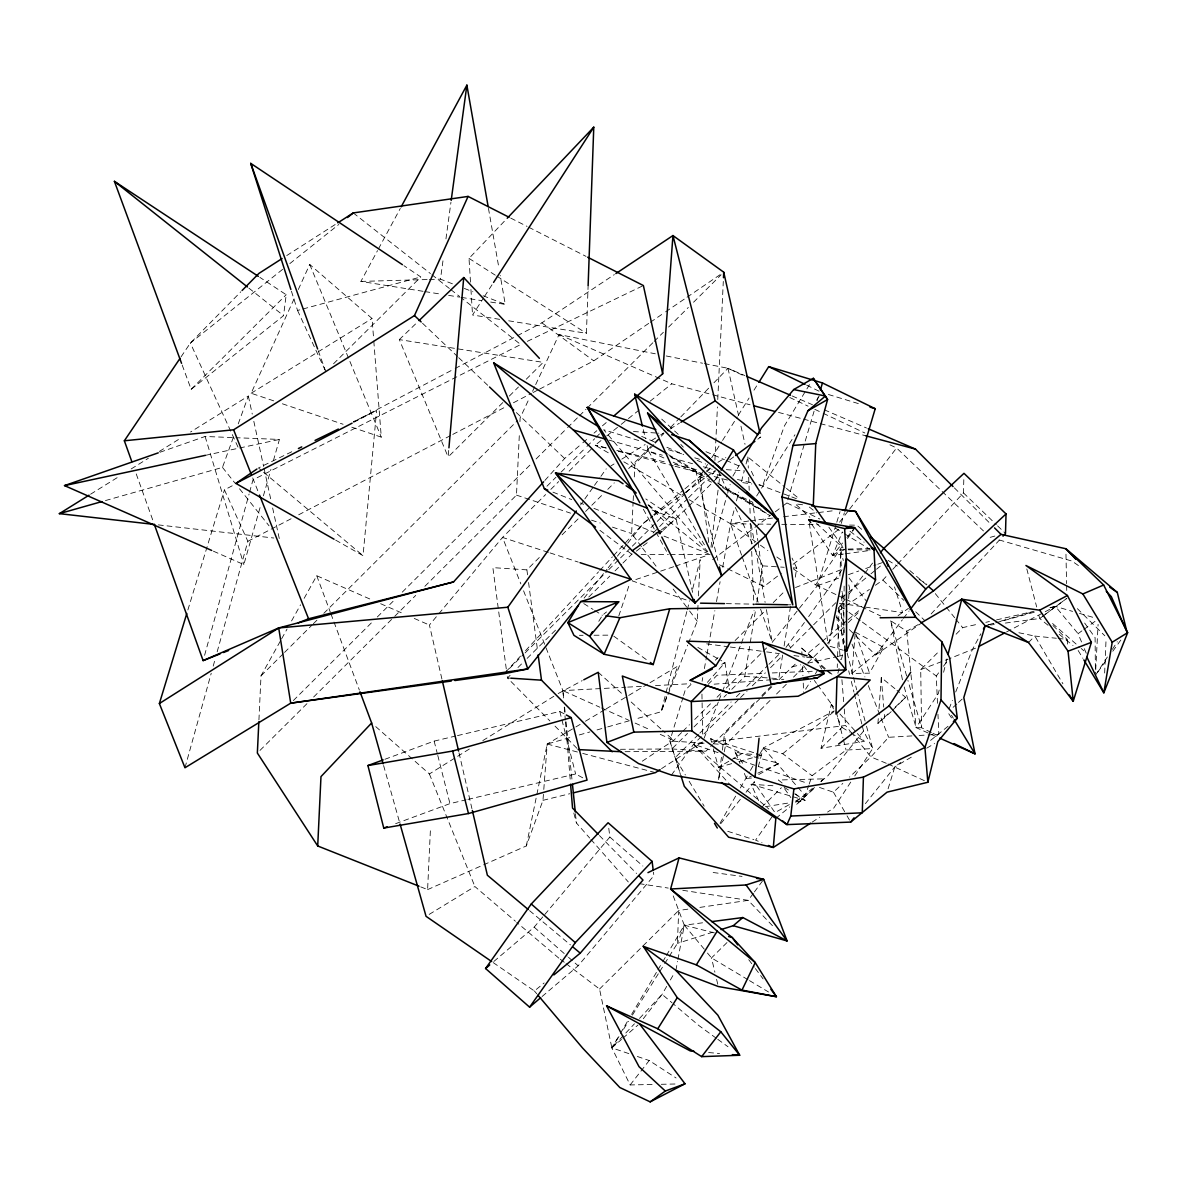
<?xml version="1.0" encoding="UTF-8"?>
<svg xmlns="http://www.w3.org/2000/svg" width="1187" height="1187" viewBox="0 0 1187 1187"><rect width="100%" height="100%" fill="white"/><g stroke="black" fill="none" stroke-linecap="round" stroke-linejoin="round"><path stroke-width="0.75" stroke-dasharray="5 3.75" d="M843.645 643.606L844.15 584.345M843.23 644.274L841.197 630.149L842.013 591.319M897.728 563.988L963.443 492.887L963.889 476.892M837.265 667.539L837.369 663.874M837.592 656.559L839.046 607.15M839.966 576.036L840.663 552.252L844.447 549.166M508.689 320.802L586.423 333.31L588.129 285.459M687.837 909.153L678.697 910.488L677.406 943.353L668.607 957.39M1104.652 673.029L1106.076 638.888M258.929 719.96L261.006 675.863L280.77 640.327M420.732 886.882L427.602 889.612L430.495 828.051M424.872 586.304L516.479 495.127L519.342 434.501M519.951 421.637L520.114 417.958L529.461 397.942M641.47 546.688L631.632 533.527L633.086 502.487M633.175 500.662L633.443 495.187M634.303 476.937L634.897 464.162L654.022 444.457M688.386 643.428L697.244 621.231L697.674 612.18M697.763 610.37L698.104 603.13M698.446 595.889L700.152 559.67L691.887 591.868M714.915 460.467L717.423 406.933M717.764 399.544L723.298 281.423M1095.72 669.839L1098.094 624.362M848.66 598.545L849.417 587.476L848.601 583.885M891.214 711.666L877.935 723.387L878.469 716.058M879.003 708.743L881.273 677.599L895.591 689.202M427.602 889.612L526.316 845.945L542.978 800.335L543.661 791.254M543.794 789.444L547.207 744.026L574.271 727.883M855.263 632.122L883.647 647.449L869.552 673.163L851.925 673.459L855.115 633.917M502.828 402.556L448.137 456.98L448.775 449.65M335.669 540.115L363.029 555.664L376.65 410.435L353.34 421.771M711.013 547.177L718.595 485.795M718.818 483.984L719.93 474.948M182.19 365.062L191.152 389.336L283.559 315.653L286.201 294.732L259.879 277.372M721.444 757.276L718.432 780.586L723.862 753.626M722.379 750.095L724.471 733.952L760.793 697.808M452.41 283.797L440.481 279.153L443.211 259.018M445.956 238.884L450.941 202.28M731.756 689.365L744.768 676.412L755.659 609.361M756.846 602.121L762.722 565.873L753.33 545.857M782.619 655.076L778.806 678.638L771.639 678.163M784.103 646.01L790.868 604.331M795.275 577.164L796.744 568.098L792.055 558.083M702.096 681.264L702.749 677.643M704.381 668.593L706.666 655.921M706.992 654.111L714.856 610.667M716.488 601.616L720.094 581.689M722.705 567.208L730.554 523.764L734.664 507.947M675.878 970.402L677.554 961.351M677.896 959.556L684.291 925.192L672.569 894.182M724.233 751.831L725.672 744.635L724.471 733.952M526.316 845.945L547.207 744.026L572.119 736.964M828.823 644.066L831.761 629.822M839.906 713.951L864.388 741.341L821.033 748.255L831.345 704.366L833.793 707.096M939.184 690.062L938.309 693.623L916.112 727.631L937.997 737.379M943.606 672.257L947.152 657.999M686.843 611.557L661.129 711.755L634.437 719.322M687.303 609.762L689.588 600.815M837.874 673.252L839.624 666.411M841.375 659.571L842.696 654.438M736.474 500.914L738.759 492.13M741.489 481.581L744.219 471.031M746.044 463.998L747.855 456.98L785.052 487.249M746.044 792.248L754.101 782.233L755.021 778.806M758.256 766.802L763.345 747.958L834.179 710.924M204.594 655.298L249.092 494.015M249.567 492.234L252.994 479.83L520.707 344.527L461.016 297.611M184.979 767.752L211.227 673.252M213.2 666.115L215.188 658.978M217.162 651.841L247.86 541.302L224.447 489.875L234.269 484.711M213.393 551.183L243.839 564.597L260.888 504.668M263.395 495.854L270.918 469.399M273.411 460.586L279.435 439.442L235.931 437.706M712.126 547.4L727.171 494.934M727.661 493.184L730.168 484.43M782.545 506.27L786.907 502.932L814.089 411.192M817.22 400.598L818.273 397.081M841.242 523.393L844.372 512.799M683.059 697.244L669.869 740.925L680.492 774.577M683.578 695.493L685.166 690.255L691.739 683.712M187.872 609.955L224.447 489.875M760.6 609.183L772.247 642.301L817.353 585.74L836.256 523.986M836.79 522.221L840.04 511.627M888.099 788.791L894.85 766.817L900.725 762.484M618.783 615.949L629.926 582.802M795.661 801.032L805.216 795.676L808.644 785.69M809.208 784.028L812.071 775.704L846.079 750.08L872.697 748.537L865.56 722.794M105.45 500.573L222.473 467.396L233.824 436.059M238.246 423.878L248.35 396.028L190.558 431.994M666.693 696.546L661.129 711.755L667.272 696.383M669.156 689.795L677.807 666.144L649.126 683.237M702.57 922.803L684.291 925.192L677.406 943.353L714.055 931.78M704.128 738.21L718.313 702.007M718.981 700.285L721.681 693.386M722.364 691.665L740.584 645.12M741.267 643.399L754.086 610.637M949.081 708.832L952.389 700.419M955.698 692.006L972.227 649.912L980.863 633.784M667.955 694.677L687.703 645.149M843.423 554.062L832.621 555.531L842.31 531.91M273.707 400.85L251.14 393.253L295.266 296.231M298.308 289.539L309.718 264.449L372.065 318.517L373.623 338.592M532.577 391.28L534.907 386.279M535.678 384.603L559.032 334.571L655.313 353.8M423.032 291.305L360.893 281.423L377.54 250.605M378.416 248.973L400.316 208.422M281.675 638.725L287.061 629.036M291.557 620.949L300.548 604.806M304.139 598.352L316.736 575.74L370.552 599.301M666.693 986.382L662.109 994.365L642.671 1019.559M670.373 979.987L674.038 973.592M720.064 823.214L735.717 795.987M740.317 787.99L749.531 771.98M750.451 770.378L754.131 763.968M759.65 754.353L763.345 747.958L782.723 753.73L812.071 775.704M652.093 1084.488L630.149 1084.948L611.854 1047.854L619.377 1035.109M620.326 1033.521L627.849 1020.775M631.603 1014.395L657.005 971.396M657.954 969.794L661.708 963.429M662.658 961.841L665.477 957.063M666.411 955.461L684.291 925.192L714.411 932.908M732.883 476.091L739.382 465.156M598.767 621.32L602.417 615.311L606.498 611.943M809.489 384.647L784.459 425.807L762.633 485.542L759.012 485.008M715.405 479.548L718.269 474.874M708.758 542.459L699.959 476.536L703.891 470.245M704.87 468.687L707.823 463.969M711.755 457.692L721.577 441.994M722.557 440.422L737.29 416.874M738.269 415.302L749.071 398.031M753.982 390.182L757.914 383.905M756.653 496.003L760.585 489.712M761.564 488.154L794.964 434.768M816.567 400.242L820.499 393.95M628.843 1053.611L611.854 1047.854L619.688 1035.376M623.59 1029.144L628.487 1021.339M632.404 1015.108L658.815 972.984M659.794 971.426L663.711 965.194M664.69 963.636L667.628 958.948M805.617 689.202L810.528 681.442M815.439 673.682L818.392 669.023M499.653 319.348L472.545 314.985L483.554 297.922M484.563 296.364L492.575 283.945M1095.438 675.299L1107.367 656.99M1112.338 649.363L1117.308 641.737M850.753 782.099L833.793 808.021L827.576 812.071M854.744 775.986L872.697 748.537L863.542 731.044L862.237 725.732M181.077 356.812L190.365 343.058L240.798 291.809M793.242 568.766L815.632 584.835L842.384 546.05M847.533 538.601L854.744 528.156M771.921 816.953L755.585 840.144L762.024 842.815M580.577 504.935L583.781 500.41M584.85 498.911L593.411 486.878M594.479 485.364L599.836 477.857M600.904 476.343L606.245 468.82M785.942 647.419L804.415 622.552M808.644 616.617L842.488 569.122M671.486 775.037L693.594 744.234L739.249 698.802M1097.604 672.287L1107.352 658.74M1112.783 651.233L1121.448 639.185M753.359 893.351L748.181 900.354L696.992 907.818M754.398 891.941L763.701 879.344M937.493 703.327L936.291 675.996L939.377 671.812M943.502 666.233L947.627 660.655M838.037 608.53L844.729 599.732M849.18 593.871L863.661 574.82M864.774 573.351L872.579 563.083M855.916 635.965L875.635 654.987L902.372 619.807M903.485 618.338L909.064 611.008M839.58 522.176L848.527 510.544M849.64 509.089L896.586 447.989L983.489 530.96M630.149 1084.948L649.215 1060.525L676.071 1077.974M811.715 524.164L832.621 555.531L842.547 542.993M846.954 537.429L853.572 529.076M584.063 598.114L607.047 569.196M608.204 567.757L616.246 557.623M617.388 556.184L626.588 544.625M627.73 543.171L643.814 522.933L652.331 515.885M863.542 731.044L827.873 775.764L820.84 781.521M865.382 803.673L894.85 766.817L913.931 755.644M720.746 823.719L740.302 799.4M441.92 679.053L429.412 625.059L437.662 615.178M438.849 613.753L502.531 537.444L545.605 494.578M493.896 961.425L534.15 927.151L543.616 915.889M544.803 914.48L609.866 837.058L608.53 826.33M542.088 996.516L578.173 965.773L653.889 875.694L653.443 872.119M707.333 682.377L724.975 662.672L729.426 689.617M544.878 480.453L564.626 458.508L581.437 443.997M911.942 735.91L888.633 737.305L870.917 756.92L849.506 777.099M875.383 585.28L882.846 580.072L887.817 574.716M892.772 569.345L896.497 565.324M931.112 613.961L999.291 540.189M505.425 672.376L520.514 656.085M525.559 650.639L598.53 571.837M599.776 570.487L612.358 556.896M613.62 555.546L643.814 522.933L652.702 516.404M566.095 963.651L599.539 989.038L611.854 1047.854L634.466 1023.787M639.496 1018.431L662.109 994.365L671.99 1002.748M470.497 282.135L469.013 258.41L505.929 219.58M655.298 443.152L660.402 437.899M670.61 427.394L679.528 418.195M680.804 416.889L708.862 388.001M713.966 382.748L727.987 368.296L744.872 375.582M708.075 684.454L717.096 675.24L764.918 673.237M1028.491 642.493L1034.856 636.069L1056.356 638.25M931.32 732.498L921.602 727.75L920.711 669.616L939.065 651.248M956.099 634.199L962.642 627.641L978.696 623.961M191.152 389.336L286.201 294.732M333.562 363.771L420.791 276.957L403.936 265.695M509.342 396.072L518.452 387.007M526.256 379.232L543.186 362.376L399.322 339.601L448.137 456.98M261.006 675.863L283.248 653.711M284.554 652.42L312.033 625.059M313.353 623.754L317.27 619.851M323.814 613.338L517.502 420.569M293.352 700.553L372.08 622.196M377.332 616.973L393.075 601.305M402.259 592.15L530.856 464.176M536.094 458.954L566.273 428.908M567.594 427.602L578.084 417.156M579.404 415.851L585.963 409.322M587.268 408.016L652.88 342.717M654.185 341.411L663.37 332.271M668.622 327.048L688.312 307.448M693.549 302.225L721.117 274.805M259.983 750.421L307.092 703.535M313.635 697.021L393.461 617.566M394.767 616.261L415.717 595.414M546.97 486.195L555.991 477.219M561.154 472.085L585.651 447.707M586.927 446.416L594.672 438.73M595.963 437.439L599.821 433.596M550.827 489.385L558.662 481.596M569.107 471.194L592.595 447.811M506.27 668.919L492.872 567.638L526.894 569.864L541.257 555.575M562.119 534.803L579.078 517.918M585.606 511.434L602.566 494.549M607.789 489.356L614.302 482.857M628.665 468.583L653.443 443.908M654.749 442.603L659.972 437.409M661.278 436.119L663.889 433.522L658.518 433.166M509.401 668.533L523.779 654.215M525.099 652.909L607.492 570.902M608.797 569.597L619.258 559.181M620.578 557.875L631.039 547.474M632.345 546.168L655.892 522.74M657.197 521.434L684.662 494.089M685.967 492.798L705.582 473.272M706.888 471.966L710.82 468.064M510.098 675.344L507.472 677.955L549.893 720.924M517.962 667.509L521.909 663.592M527.147 658.37L556.006 629.659M588.797 597.016L609.792 576.125M615.029 570.902L621.587 564.374M622.908 563.068L632.077 553.928M653.073 533.052L658.31 527.829M659.631 526.524L687.169 499.104M688.49 497.798L706.844 479.518M712.096 474.296L717.334 469.073M663.281 530.277L687.347 507.576M688.668 506.27L712.304 482.738M713.624 481.432L720.183 474.889M715.39 660.165L718.016 657.553M735.109 640.55L765.333 610.459M773.212 602.61L783.732 592.15M681.561 732.557L673.682 740.406L641.677 761.609M682.881 731.251L689.454 724.708M694.707 719.47L710.479 703.787M717.052 697.244L720.999 693.312M726.251 688.089L761.728 652.761M763.048 651.455L766.995 647.538M620.43 749.294L671.887 748.952L687.51 733.418M694.009 726.934L718.743 702.318M723.951 697.14L726.548 694.543M698.52 734.427L675.032 757.81L685.374 774.963M699.826 733.121L731.147 701.962M736.355 696.769L740.273 692.867M746.801 686.368L767.677 665.595M768.983 664.305L779.414 653.903M740.554 697.496L747.083 691.012M752.291 685.819L765.348 672.836M770.556 667.643L782.292 655.951M790.127 648.161L812.294 626.098M813.599 624.792L835.782 602.729M625.059 751.697L705.909 751.178L712.423 744.694M713.728 743.403L756.668 700.656M761.876 695.478L770.986 686.398M762.084 696.517L773.761 684.884M778.954 679.721L796.151 663.266M770.022 700.493L725.672 744.635L713.075 743.789M776.55 693.994L786.981 683.608M793.509 677.124L806.552 664.141M807.857 662.836L826.122 644.66M827.428 643.369L846.984 623.887M848.29 622.596L860.026 610.904M761.728 807.279L781.387 787.723M821.033 748.255L841.984 727.394L836.672 715.88M814.49 787.53L796.032 804.905L814.549 787.975M823.719 778.85L821.107 781.447L823.719 778.85L778.39 779.993L782.693 783.479M892.52 710.36L905.636 697.318L897.031 690.359M599.539 989.038L678.697 910.488M726.978 942.567L711.503 957.909L714.9 972.212M399.322 339.601L417.735 321.87M877.935 723.387L889.805 712.215M895.087 707.244L905.636 697.318M819.46 787.426L833.452 792.219L842.815 783.39M953.116 707.333L957.123 703.668M958.458 702.452L963.799 697.585M611.854 1047.854L621.513 1039.426M622.893 1038.21L638.057 1024.96M948.087 726.251L930.059 740.807M582.832 442.781L588.44 437.944M594.034 433.107L596.838 430.688M602.432 425.836L606.631 422.216M808.807 652.657L846.761 620.816M848.171 619.629L860.827 609.02M653.74 514.698L683.534 490.008M684.958 488.836L704.811 472.381M706.235 471.209L713.328 465.334M493.198 962.598L534.402 990.982L544.136 982.97M841.405 598.1L847.028 593.485M848.423 592.328L869.507 575.012M870.917 573.855L875.131 570.398M876.525 569.241L880.754 565.784M782.723 753.73L834.402 711.221M851.925 673.459L883.647 647.449M775.838 818.347L789.889 806.834M795.527 802.234L812.398 788.42M600.993 440.585L595.206 445.214L609.539 453.538M606.765 435.941L619.777 425.525M621.216 424.352L627.003 419.723M628.442 418.566L640.016 409.292M650.12 401.191L671.797 383.802L710.939 394.292M282.625 269.36L190.365 343.058L239.255 449.814M289.836 263.603L338.844 224.447M636.351 551.154L649.111 541.272M1042.572 616.305L1066.89 598.307L1045.45 614.258M712.66 559.656L753.419 528.512M754.873 527.399L769.443 516.286M775.259 511.834L781.091 507.383M727.69 568.81L763.968 586.512L781.432 573.173M793.079 564.27L839.669 528.69M1044.026 615.326L1039.723 618.516L1005.181 623.086M654.185 515.321L683.801 493.569M685.285 492.471L714.9 470.72M729.708 459.844L734.145 456.58M757.84 439.175L760.808 437.009L757.632 438.878M1081.55 641.989L1078.078 633.665L1082.425 630.505M1083.879 629.451L1096.936 619.955M661.53 529.714L676.16 519.223L645.802 498.941M832.621 555.531L840.826 549.789L870.323 549.878M898.099 615.623L908.426 608.397M838.067 611.275L844.031 607.121M845.53 606.082L869.418 589.435M875.635 654.987L920.429 623.798M539.67 389.084L593.767 360.863L648.814 323.309M650.342 322.27L664.097 312.878M665.625 311.84L685.507 298.278M687.036 297.225L720.672 274.286M517.324 335.743L541.865 322.834L614.347 274.583M661.56 768.627L702.778 741.667M812.071 822.19L819.831 817.131M286.75 255.561L336.247 223.839M610.919 465.912L614.035 463.969M621.81 459.117L645.149 444.546M651.366 440.674L659.156 435.822M660.699 434.843L663.815 432.899M670.032 429.026L679.379 423.195M375.76 726.622L429.382 773.954L456.09 757.291M457.663 756.312L471.803 747.484M482.797 740.614L556.629 694.543M558.187 693.564L582.179 680.626M90.583 494.207L118.7 476.714M131.193 468.939L148.375 458.241M159.31 451.446L181.181 437.825M251.14 393.253L372.065 318.517M429.19 914.391L474.889 886.526L515.41 921.216M575.873 726.934L583.826 722.186M585.428 721.236L604.539 709.841M606.127 708.891L647.538 684.187M717.912 462.277L725.865 457.603M713.372 748.834L718.432 767.366L729.545 760.867M731.133 759.932L742.231 753.433L754.546 754.576M926.661 748.196L934.614 743.537M902.446 679.839L890.71 620.786L906.779 631.232L919.332 623.917M789.296 804.593L774.977 812.605L754.101 782.233M758.745 774.532L778.924 763.36L734.99 751.816L740.005 763.464M353.711 421.845L453.523 369.335M455.155 368.474L515.692 336.604M975.491 648.206L949.912 658.459M1006.472 631.988L1055.391 606.394L1072.588 611.394M247.86 541.302L292.136 518.215M298.694 514.787L451.149 435.258M452.781 434.412L506.879 406.191M513.437 402.764L531.479 393.357M533.111 392.511L538.037 389.944M353.726 422.305L376.65 410.435M721.8 664.29L724.975 662.672L720.42 664.245M291.765 451.757L258.469 467.96L363.029 555.664M527.34 341.337L643.384 285.548M744.323 773.434L746.475 778.42L751.341 776.164M757.84 773.152L778.924 763.36M795.483 587.535L840.811 569.775M920.711 669.616L948.19 659.111M384.9 759.279L434.145 741.103L455.689 736.029M395.642 823.674L449.962 803.614L466.12 799.815M817.353 585.74L839.788 577.757M848.408 574.686L858.765 570.992M865.664 568.543L876.021 564.849M877.742 564.24L884.641 561.777M159.993 452.247L205.114 436.475L234.121 437.632M673.697 566.718L632.092 580.814L688.015 600.592M675.433 566.14L708.387 554.982M988.667 624.703L993.905 623.175M1000.893 621.127L1034.07 611.439M579.241 734.946L589.924 731.934M597.046 729.916L605.949 727.394M607.729 726.889L632.656 719.826M718.432 767.366L732.245 763.478M739.145 761.535L754.68 757.172M756.401 756.683L761.579 755.229L756.312 753.522M990.181 537.355L994.825 536.064M985.165 625.727L993.949 623.309M995.7 622.819L1037.839 611.231M1050.124 607.833L1055.391 606.394L1078.078 633.665M291.423 291.201L297.551 310.46L301.127 309.495M302.908 309.006L420.791 276.957M542.978 800.335L569.76 793.732M457.485 735.599L559.789 711.473L564.7 714.099M467.915 799.385L575.621 773.983L583.781 778.36M985.833 622.329L989.409 621.513M996.531 619.881L1033.996 611.29M1050.05 607.61L1055.391 606.394M791.922 666.812L800.735 664.824M807.783 663.221L835.96 656.856M837.71 656.456L844.758 654.853M205.381 455.348L279.435 439.442M765.348 806.7L788.836 802.946M796.062 801.789L805.098 800.35L794.637 793.851M689.157 499.727L730.554 523.764L748.685 521.004M845.218 553.81L870.412 550.382M990.626 625L994.261 624.525M702.749 743.107L693.594 744.234L729.871 784.562M711.903 741.979L845.559 725.509L852.474 734.07M772.559 518.066L750.51 520.722L754.398 542.504M783.583 516.731L816.671 512.739M818.511 512.517L833.215 510.751M714.114 684.172L770.882 679.795M746.475 778.42L752.528 777.96M919.124 735.48L926.305 735.05M928.1 734.946L938.858 734.308L937.967 714.262M523.571 590.8L562.905 690.626L625.861 687.214M627.7 687.11L644.363 686.205M655.476 685.596L690.656 683.682M772.277 672.94L814.594 671.174M772.737 679.736L783.821 679.305M360.893 281.423L427.528 279.524M429.368 279.464L440.481 279.153M848.067 549.062L869.789 548.483M661.233 1084.295L675.878 1083.983M579.419 635.312L583.084 635.297M594.049 635.238L612.329 635.134M641.173 554.448L668.385 554.433M670.195 554.433L710.108 554.403M741.593 555.145L730.554 523.764L750.688 523.986M758.003 524.06L770.808 524.209M781.788 524.328L818.377 524.743M849.477 525.099L856.806 525.173L862.385 529.951M726.37 603.634L755.896 604.183M787.263 604.762L790.957 604.821M904.197 686.947L916.112 727.631L921.602 727.75L907.921 680.403M633.443 431.534L656.723 433.047M726.296 469.666L744.204 470.824M762.722 565.873L778.85 566.926M780.631 567.045L784.221 567.282M793.168 567.861L796.744 568.098M744.768 676.412L769.844 678.044M511.063 678.192L507.472 677.955L506.523 670.729M671.887 748.952L705.909 751.178M704.069 743.196L669.869 740.925L680.418 774.087M758.686 800.691L751.089 784.251L773.909 785.809M708.609 1052.543L719.574 1053.507M756.312 754.739L761.579 755.229M1058.151 638.443L1067.098 639.348L1067.647 644.808M158.331 524.891L273.796 538.023M802.575 504.772L795.26 503.852L809.89 517.324M706.68 643.844L728.492 646.781M730.317 647.019L764.843 651.663M766.654 651.915L779.384 653.622M793.925 655.58L804.831 657.049M806.641 657.301L815.736 658.518L821.671 669.053M713.164 872.504L742.053 876.407M742.75 482.634L751.786 483.955M839.387 603.263L902.624 612.626L894.494 586.897M639.199 883.632L668.266 888.084M682.792 890.309L748.181 900.354L773.271 926.543M424.872 291.587L441.312 294.213M448.627 295.37L459.592 297.121M461.417 297.403L481.521 300.608M490.661 302.062L505.276 304.376L500.202 275.399M666.219 355.966L702.556 363.222M704.366 363.593L727.987 368.296L744.679 376.19M1018.876 632.745L1034.856 636.069L1062.929 683.801M606.008 447.811L595.206 445.214L607.625 448.493M616.81 450.422L667.213 462.559M674.424 464.295L699.618 470.364M708.624 472.53L721.221 475.572M737.424 479.474L751.831 482.946M759.027 484.682L796.403 498.674M618.279 451.297L673.296 465.808M675.077 466.268L701.695 473.287M714.129 476.566L728.314 480.305M547.207 744.026L580.918 752.944M582.698 753.404L655.461 772.618M712.719 394.767L750.065 404.782M778.524 412.408L801.64 418.61M803.421 419.085L865.679 435.777M608.99 440.095L662.346 455.185M671.248 457.692L692.585 463.731M703.253 466.743L712.141 469.266M999.068 539.922L1071.906 561.05L1080.971 567.327M1079.473 613.397L1094.948 617.908M830.114 646.336L843.319 650.268M751.089 784.251L805.098 800.35M828.422 394.499L861.347 404.5M808.851 656.426L815.736 658.518M638.725 440.54L603.693 429.739L707.719 551.599M668.504 449.725L684.261 454.591M694.766 457.826L700.018 459.443M727.735 831.315L753.849 839.595M711.532 742.098L710.612 738.729L754.546 752.944M548.32 552.356L502.531 537.444L520.856 583.915M550.085 552.934L578.262 562.104M516.479 495.127L570.561 513.155M591.497 520.143L600.221 523.052M612.433 527.132L631.632 533.527M282.372 403.788L343.102 424.263M351.782 427.186L381.279 437.142L373.757 340.417M637.33 1056.489L649.215 1060.525M718.076 752.632L693.594 744.234L768.85 809.015M733.803 758.033L756.534 765.823M758.285 766.431L807.234 783.227M652.034 509.98L676.16 519.223L692.6 592.358M464.354 288.441L472.886 291.765M483.109 295.756L505.276 304.376M552.934 492.145L571.733 499.593M580.28 502.976L583.692 504.327M593.945 508.377L653.74 532.073M663.993 536.123L708.402 553.721M886.303 763.286L870.917 756.92L853.631 735.51M888.01 763.983L927.848 782.263M792.174 395.968L812.442 404.708M824.268 409.797L866.495 428.003M705.939 451.683L724.441 459.681M726.132 460.393L739.59 466.209M641.633 436.386L656.782 442.929M666.871 447.276L683.697 454.547M697.155 460.363L705.568 463.998M559.032 334.571L671.797 383.802M380.641 603.708L404.188 614.02M414.278 618.442L429.412 625.059M563.513 697.971L562.905 690.626L599.836 707.215M601.512 707.971L628.368 720.034M635.075 723.061L650.179 729.842M660.254 734.367L673.682 740.406L662.702 730.495M647.123 445.585L648.414 450.897L666.575 459.206M673.177 462.218L702.897 475.824M710.612 738.729L742.231 753.433M789.756 397.497L808.11 406.177M814.786 409.322L821.463 412.482M823.14 413.269L864.863 432.988M889.909 444.828L896.586 447.989M815.632 584.835L843.987 598.411M845.663 599.212L880.695 615.994M806.641 385.152L819.831 391.576M786.907 502.932L819.891 519.031M699.959 476.536L711.503 482.159M726.34 489.4L752.721 502.279L755.422 522.428M719.456 564.789L726.043 568.009M932.937 733.284L937.789 735.658M510.692 218.082L527.073 226.405M528.719 227.236L586.052 256.392M697.852 647.419L721.785 660.877M668.593 454.755L702.036 474.281M623.872 461.847L682.792 496.032M719.5 484.652L763.938 511.018M669.943 456.401L709.678 479.949M722.393 487.471L770.066 515.722M747.914 979.676L711.503 957.909L706.769 952.211M749.501 980.625L768.493 991.976M835.114 528.007L842.889 532.755M844.447 533.705L869.344 548.943M888.024 560.353L897.357 566.065M919.153 579.39L926.928 584.152M717.556 483.02L770.259 515.633M841.984 727.394L849.462 732.038M850.945 732.972L864.388 741.341M784.192 787.337L788.672 790.127M583.752 603.575L593.085 609.45M594.642 610.43L602.417 615.311M469.013 258.41L495.276 275.161M496.819 276.141L586.423 333.31M730.554 523.764L758.923 544.121M760.407 545.189L767.87 550.545M776.832 556.97L781.298 560.19M613.783 636.187L648.829 661.411M840.218 605.949L847.607 611.35M849.076 612.418L860.901 621.038M862.385 622.122L936.291 675.996M716.325 1038.269L698.817 1025.509L673.4 1003.95M717.794 1039.322L728.002 1046.756M541.865 322.834L593.767 360.863M599.939 530.366L632.092 554.448M558.825 958.132L516.805 922.418M560.279 959.23L564.641 962.538M824.728 669.275L801.67 648.087L802.011 655.461M826.182 670.388L831.998 674.869M850.04 531.227L864.136 542.207M353.266 212.933L430.436 273.574M431.89 274.731L449.369 288.456M450.823 289.598L459.562 296.468M248.855 288.1L283.559 315.653M648.547 504.876L707.259 552.089M795.587 793.91L802.753 799.712M1048.062 625.267L1039.723 618.516L1037.987 612.032M1059.16 634.288L1073.033 645.535M786.477 488.406L799.355 498.896M809.356 507.042L816.508 512.858M529.58 910.652L570.398 944.882M909.806 570.561L926.543 584.894M801.67 648.087L832.265 674.528M1052.557 623.501L1079.829 647.286M1081.194 648.488L1083.924 650.862M609.866 837.058L642.894 866.035M534.15 927.151L567.163 956.114M568.543 957.33L578.173 965.773M598.233 672.287L622.923 694.573M631.158 702.007L661.337 729.263M816.537 523.437L843.111 547.934M661.708 419.115L679.29 435.317M422.513 323.235L457.381 356.412M458.716 357.688L488.213 385.76M516.36 412.572L564.626 458.508M963.443 492.887L996.294 524.609M997.614 525.871L1005.493 533.482M882.846 580.072L903.886 600.37M915.711 611.795L924.91 620.667M836.212 616.928L844.091 624.54M849.343 629.614L854.61 634.689M1052.973 625.504L1067.098 639.348M1077.366 608.649L1104.83 635.787M954.363 487.872L990.655 524.031M648.013 504.876L668.964 525.886M555.026 726.132L578.173 749.576M599.435 835.559L636.573 873.498M680.804 444.428L683.297 447.158M573.825 813.036L576.407 822.947L589.672 838.037M590.889 839.417L628.309 881.956M763.345 747.958L796.833 786.135M798.035 787.5L805.216 795.676M534.402 990.982L536.761 993.771M684.291 925.192L705.597 950.787M935.311 593.619L954.674 617.715M955.817 619.124L962.642 627.641M222.473 467.396L234.967 483.079M239.522 488.777L269.063 525.826M642.568 548.142L657.88 568.603M673.192 589.078L688.49 609.539M689.588 610.993L697.244 621.231M849.106 577.98L866.747 601.646M748.745 959.675L754.279 967.079M755.377 968.562L763.137 978.934M788.554 644.823L790.705 647.79M803.584 665.581L808.955 672.999M814.327 680.418L816.463 683.386M817.546 684.869L833.645 707.111M1084.651 623.056L1095.097 637.627L1095.423 673.504M828.867 527.206L842.369 546.228M784.622 788.791L790.839 797.59M734.99 751.816L744.279 765.66M948.769 713.743L951.811 718.372M951.484 715.242L953.369 718.328M1078.152 650.491L1082.9 658.325M689.128 781.209L704.158 806.166M648.414 450.897L704.425 544.848M833.452 792.219L846.123 814.237M847.028 815.81L850.649 822.087M643.369 509.282L666.515 551.317M751.371 471.298L754.502 477.975M718.12 470.749L729.085 494.118M735.332 507.457L752.558 544.18M831.345 704.366L833.63 709.292M297.551 310.46L324.986 369.899M1084.324 648.651L1086.417 653.651M309.718 264.449L381.279 437.142M429.382 773.954L474.889 886.526M252.697 477.901L258.825 493.362M838.497 609.628L844.595 625.148M852.043 644.126L864.908 676.916M868.305 685.537L888.633 737.305M316.736 575.74L330.298 612.121M330.936 613.842L359.364 690.062M318.25 350.729L325.742 371.546M136.238 473.925L153.731 522.784M742.201 556.881L758.152 602.21M855.857 633.828L869.552 673.163M205.114 436.475L243.839 564.597M890.71 620.786L907.417 678.652M383.609 765.556L400.078 824.09M865.086 721.088L857.162 691.591M841.197 630.149L844.387 642.434M847.132 652.969L853.052 675.789M853.512 677.554L856.702 689.84M1026.814 568.944L1036.666 606.958M836.241 711.814L842.948 737.899M843.393 739.649L846.079 750.08M559.789 711.473L575.621 773.983M434.145 741.103L437.306 753.611M437.766 755.392L449.962 803.614M848.69 670.803L849.566 674.35M851.316 681.427L853.928 692.066M854.373 693.831L861.807 723.951M695.686 470.527L718.105 561.555M643.265 429.635L645.416 438.493M716.592 979.364L718.298 986.516M459.013 752.855L471.936 808.644M840.826 549.789L843.289 560.561M727.987 368.296L738.537 415.346M740.97 426.207L745.021 444.309M248.35 396.028L252.267 414.085M253.825 421.311L263.633 466.432M264.018 468.242L271.066 500.736M272.639 507.962L279.301 538.646M755.689 549.759L765.111 602.388M766.401 609.643L772.247 642.301M488.45 208.348L498.941 268.143M809.297 523.348L828.17 644.022M756.386 529.743L757.855 540.738M758.107 542.563L763.968 586.512M526.894 569.864L527.621 575.28M528.571 582.52L537.666 651.248M562.905 690.626L563.662 697.986M564.597 707.17L565.338 714.515M566.095 721.874L572.282 782.515M575.458 813.748L576.407 822.947M906.779 631.232L916.112 727.631M881.273 677.599L883.736 707.111M884.36 714.5L884.656 718.18M564.255 707.14L565.324 719.99M565.472 721.83L570.443 782.396M836.805 615.549L840.307 659.527M841.909 679.691L843.66 701.68M844.254 709.01L845.559 725.509M470.942 289.435L472.545 314.985M840.663 552.252L841.39 568.796M842.444 592.684L844.239 633.116M802.501 666.515L802.916 675.715M803.243 683.089L803.658 692.303M747.855 456.98L748.314 468.079M748.685 477.337L749.205 490.29M749.59 499.549L750.184 514.372M750.555 523.615L751.386 543.987M751.683 551.391L753.864 605.088M1065.971 554.24L1066.579 583.618M1066.623 585.458L1066.772 592.803M701.947 694.069L702.689 736.177"/><path stroke-width="1.5" d="M583.781 679.795L598.233 672.287L606.913 742.424L638.636 763.627L671.486 775.037L729.871 784.562L786.966 824.609L850.649 822.087L887.06 792.159L927.848 782.263L924.91 747.484L940.994 699.9L941.781 641.707L915.681 617.27L875.205 548.335L855.575 511.434L811.715 505.914M880.368 552.816L883.721 548.424L963.978 473.331L1006.027 513.926L1005.493 533.482L1003.015 536.168M910.711 672.272L889.137 705.805L924.91 747.484L863.424 777.114L862.266 812.798L790.765 816.048L786.966 824.609L782.782 821.018M588.129 285.459L593.767 127.187L507.205 218.245M825.751 522.814L813.288 505.247L815.751 443.597L827.576 399.529L813.347 378.312L793.702 389.559L761.683 427.676L741.237 462.04M258.84 721.785L257.356 753.033L317.715 845.975L419.011 886.199M317.715 845.975L320.98 776.61L371.635 722.987L360.002 691.798M723.476 277.728L723.729 272.194L672.955 235.56L615.89 273.559M613.634 416.162L662.643 373.816L672.955 235.56L715.153 400.865L757.959 434.739M448.938 447.825L463.731 277.55L539.402 358.34M863.424 777.114L793.895 788.91L755.036 777.159L759.057 738.284M790.765 816.048L793.895 788.91M451.179 200.44L466.877 85.138L401.191 206.805M920.904 623.012L961.737 599.242L1028.491 642.493L1073.226 701.294L1091.372 642.36L1067.439 595.503L1025.924 565.487L1082.87 593.96L1112.204 642.226L1103.836 692.807L1083.85 659.898M831.761 629.822L846.376 558.602L844.64 528.616L808.733 519.683L810.721 522.681M755.036 777.159L691.828 730.851L633.843 732.127L622.3 676.011L691.324 701.562L798.139 696.235L836.998 676.679L845.856 669.869L796.284 607.106L782.01 497.027L792.961 445.466L807.932 410.761L825.455 396.028L793.702 389.559M778.004 520.44L778.227 519.491L689.217 440.332L671.649 434.65M927.848 782.263L937.789 741.682L957.301 718.194L949.689 657.88L941.781 641.707M948.027 654.438L961.737 599.242L1039.664 610.192L1067.439 595.503M721.043 929.569L733.254 925.712L787.07 940.935L763.701 879.344L679.053 857.889L670.61 889.004L717.2 931.157L755.229 962.568L776.417 996.709L718.298 986.516L675.878 970.402L643.265 946.351L677.258 997.659L720.806 1031.77L739.679 1055.258L701.665 1056.638L657.776 1028.773L606.572 1005.849L639.051 1066.712L665.328 1091.046L685.018 1083.79L639.437 1023.758L606.572 1005.849M820.365 390.019L822.457 382.956L768.716 366.635L758.894 382.333M844.892 511.048L875.22 408.714L822.457 382.956M580.028 562.683L631.098 579.315L589.716 598.841L580.651 601.616L567.876 622.626L573.944 635.342L604.094 654.26L653.206 664.572L669.75 608.753L796.284 607.106M961.737 599.242L985.165 625.727L963.799 697.585L975.031 753.849L939.689 738.121M578.321 605.34L527.77 668.949L290.726 703.164L184.979 767.752L159.37 703.535L186.804 613.486M994.543 527.903L1001.012 534.358L1065.852 548.735L1103.643 584.998L1127.65 632.641L1103.836 692.807L1086.98 657.316M845.114 650.15L846.628 651.248L875.531 579.864L874.018 549.893L854.67 527.681L808.733 519.683M669.75 608.753L619.881 617.744L604.094 654.26L589.657 636.336L567.876 622.626L618.709 601.809L589.657 636.336L592.387 631.825M131.861 461.713L124.353 440.778L233.616 429.798L414.471 315.579L468.093 196.419L509.06 217.251M643.265 946.351L696.339 964.868L741.979 990.106L755.229 962.568L732.142 937.448L670.61 889.004L746.059 884.968L763.701 879.344L756.49 878.365M983.444 628.947L985.165 625.727L988.712 626.469M721.117 470.2L733.477 449.962L634.674 394.188L642.404 426.088M822.517 670.551L824.223 673.563L730.02 693.223L690.181 680.329L715.88 665.818L730.109 642.597L762.351 642.226L807.115 655.892M696.339 964.868L717.2 931.157M657.776 1028.773L677.258 997.659M493.584 282.402L593.767 127.187M124.353 440.778L180.053 358.326M540.693 997.703L529.595 1007.155L485.572 968.518L531.272 904.004L608.085 822.754L652.108 861.391L653.221 870.323M529.595 1007.155L575.294 942.641L652.108 861.391M154.369 524.52L203.125 660.61L278.708 627.953L507.828 607.225L576.303 510.944M910.177 609.539L925.771 589.019L1006.027 513.926M701.665 1056.638L720.806 1031.77M850.649 822.087L854.046 817.843M553.854 974.942L580.25 953.146L642.983 880.042L639.14 876.11M159.37 703.535L278.708 627.953L453.538 581.942L543.646 481.818M706.784 685.774L691.324 701.562L691.828 730.851M242.089 290.489L258.914 273.411L282.105 258.543M419.041 320.609L463.731 277.55M953.354 721.651L957.301 718.194L940.994 699.9M733.254 925.712L742.81 917.551L787.07 940.935L746.059 884.968M485.572 968.518L489.741 964.972M918.753 601.186L933.516 590.859L1001.012 534.358M615.994 604.049L618.709 601.809L580.651 601.616M347.494 217.533L353.266 212.933L468.093 196.419M659.037 533.571L661.871 531.375M838.586 744.056L889.137 705.805M735.628 455.496L754.887 441.356M623.041 483.732L618.486 480.69L555.486 473.005L632.256 550.709L660.061 530.767M537.934 995.166L582.609 1048.047L619.837 1087.529L650.164 1101.862L665.328 1091.046M334.051 539.195L235.887 483.406L256.956 468.999M660.031 769.636L655.461 772.618L573.321 792.857M810.513 823.199L773.286 847.473L728.61 837.206L684.305 786.313L680.982 775.838M337.791 222.844L353.266 212.933M817.101 678.044L824.223 673.563L762.351 642.226L770.971 683.935L817.101 678.044L813.407 678.192M680.923 422.231L715.153 400.865M154.666 524.476L59.35 513.645L89.025 495.187M1112.204 642.226L1127.65 632.641M807.932 410.761L827.576 399.529L813.347 378.312M978.756 646.5L1004.84 632.849M235.887 483.406L352.094 423.165M650.164 1101.862L685.018 1083.79M690.181 680.329L712.319 669.097M298.412 448.523L301.75 446.891M315.059 440.407L338.369 429.071M647.954 872.638L679.053 857.889M1082.87 593.96L1103.643 584.998M203.125 660.61L220.129 653.874M223.542 652.524L228.646 650.491M298.367 622.834L308.575 618.783L453.538 581.942M606.913 742.424L633.843 732.127M1069.472 694.944L1073.226 701.294L1068.063 651.203L1091.372 642.36M566.333 714.975L571.229 717.601L587.061 780.111L468.479 813.54L383.757 828.066L367.925 765.556L383.208 759.903M383.757 828.066L387.14 826.805M211.701 550.442L64.513 485.602L158.257 452.855M59.35 513.645L101.904 501.582M367.925 765.556L452.648 751.03L571.229 717.601M64.513 485.602L205.381 455.348M451.268 681.041L290.726 703.164L278.708 627.953M454.918 680.537L504.163 673.741L527.77 668.949L507.828 607.225M711.725 921.616L742.81 917.551M844.64 528.616L854.67 527.681L846.108 526.983M792.961 445.466L815.751 443.597M820.113 670.937L845.856 669.869L844.803 645.98M804.163 678.534L807.857 678.4M871.599 548.439L875.205 548.335M880.101 617.789L915.681 617.27L886.363 561.169L855.575 511.434L842.236 510.039M578.173 749.576L621.38 751.727M700.538 603.159L724.53 603.604M755.896 604.183L787.263 604.762M730.109 642.597L686.694 641.143L715.88 665.818M511.063 678.192L541.495 680.181L612.195 751.786M693.98 1051.267L690.33 1050.955L639.437 1023.758M732.364 1054.62L739.679 1055.258L717.868 1015.182L675.878 970.402M605.904 615.801L619.881 617.744M741.979 990.106L776.417 996.709L770.882 989.305M728.595 936.543L732.142 937.448L737.676 944.867M782.01 497.027L813.288 505.247M753.626 405.731L774.963 411.459M865.679 435.777L915.489 449.116L953.072 486.581M595.562 527.087L544.388 488.762L493.658 362.881L573.425 430.05L605.444 439.101M870.012 407.126L875.22 408.714M639.808 502.813L587.298 407.438L655.832 429.546M704.974 685.003L730.02 693.223M646.856 507.991L555.486 473.005L631.024 579.315M985.165 625.727L1028.491 642.493M544.388 488.762L547.815 490.112M768.464 845.47L773.286 847.473L775.838 818.347L721.459 782.574M746.564 376.309L790.483 395.241M868.187 428.73L915.489 449.116M768.716 366.635L804.994 384.336M953.992 743.566L975.031 753.849L954.318 719.871M587.684 257.223L643.384 285.548L662.643 373.816M660.12 533.72L638.532 490.78L587.298 407.438L666.99 453.82M775.052 517.606L778.227 519.491L792.797 604.866L765.719 535.708L647.568 413.061L721.637 575.829L695.003 603.055L693.223 599.821M587.298 407.438L590.473 409.322M493.658 362.881L598.975 426.875M181.552 363.326L114.397 181.329L258.336 276.348M290.86 289.45L250.724 163.361L402.408 264.671M626.083 485.75L632.152 489.816M491.67 961.544L426.044 916.319L400.078 824.09M1109.726 587.194L1117.293 592.417L1126.864 631.677L1111.329 596.646L1106.284 591.319M650.298 662.465L653.206 664.572M875.531 579.864L846.376 558.602L846.628 651.248M871.199 547.697L874.018 549.893M114.397 181.329L247.415 286.957M647.568 413.061L778.227 519.491L765.719 535.708L721.637 575.829L719.426 566.896M632.256 550.709L693.609 601.898M528.17 909.465L487.367 875.234L472.352 810.439M573.217 947.256L580.25 953.146M1117.293 592.417L1065.852 548.735L1075.956 559.374M870.754 537.117L884.701 549.062M929.332 587.283L933.516 590.859M531.272 904.004L575.294 942.641M689.217 440.332L720.643 468.672M746.593 492.086L761.624 505.647M764.354 508.11L767.084 510.573M773.909 516.731L776.639 519.209M414.471 315.579L421.177 321.959M489.548 387.036L513.689 410.019M883.721 548.424L925.771 589.019M573.425 430.05L636.247 493.065M598.159 834.253L572.549 808.095L570.591 784.236M634.674 394.188L668.326 430.851M1039.664 610.192L1068.063 651.203M733.477 449.962L777.025 518.867M714.485 823.333L717.304 828.022M661.782 537.014L695.003 603.055L694.202 599.494M233.616 429.798L251.332 474.474M259.508 495.083L308.575 618.783M250.724 163.361L317.626 348.993M886.363 561.169L887.995 566.303M371.635 722.987L383.119 763.775M452.648 751.03L468.479 813.54M442.336 680.863L458.597 751.045M723.729 272.194L760.006 433.418M466.877 85.138L488.139 206.538M538.141 654.853L541.495 680.181M572.46 784.355L575.28 811.908M836.998 676.679L835.96 714.084L870.219 679.988L836.998 676.679"/></g></svg>
